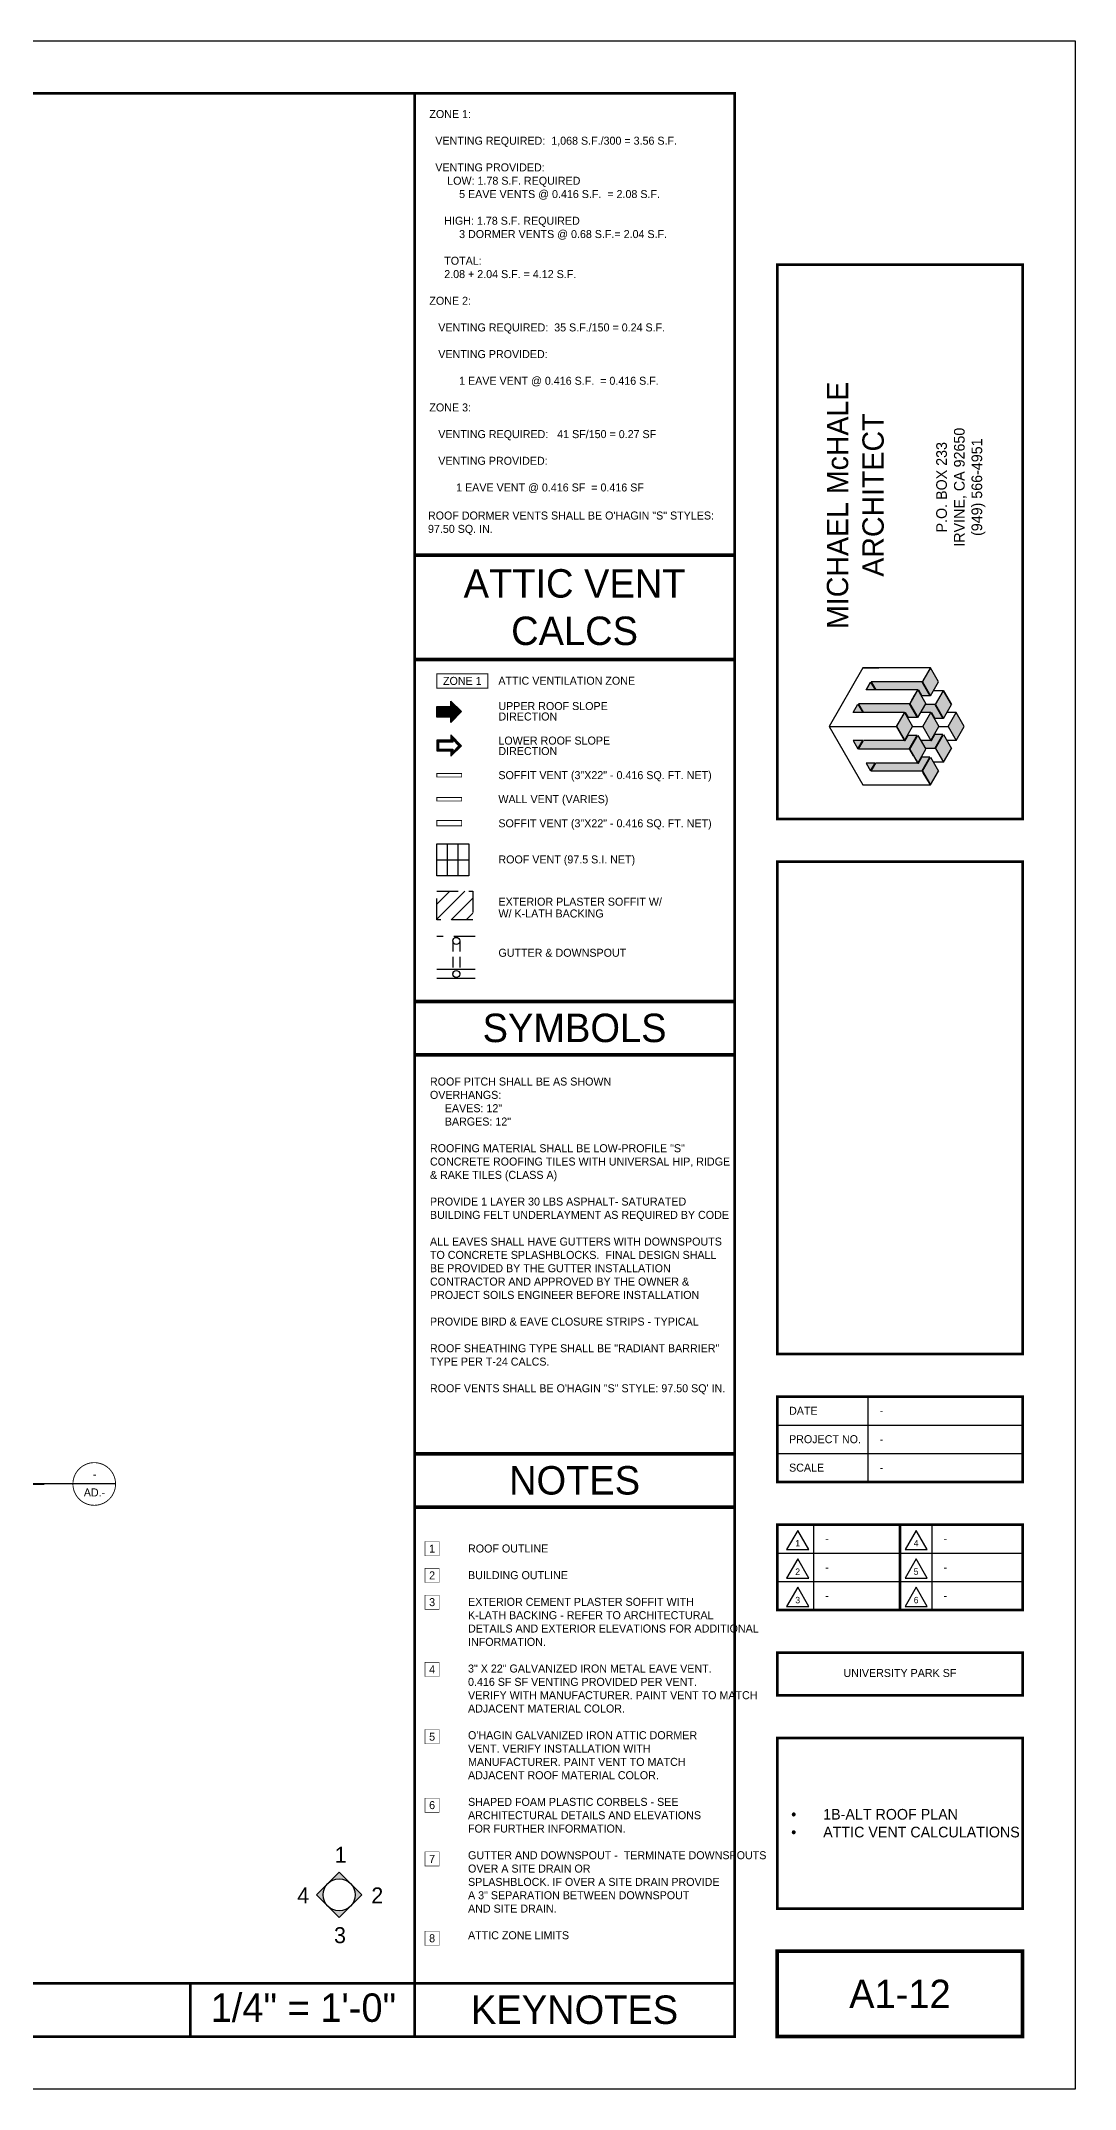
# Model space of a CAD drawing. Extents: x -1728 to 1117, y -1152 to 401.
# Drawn here: x -582 to 0, y -1152 to 0 of the extents above; entities that cross this region are included whole.
import ezdxf
from ezdxf.enums import TextEntityAlignment as Align

# ---------------------------------------------------------------- set-up
doc = ezdxf.new("R2010")
doc.units = 0
doc.header["$LTSCALE"] = 48
doc.header["$MEASUREMENT"] = 0
doc.linetypes.add('HIDDEN', pattern=[0.375, 0.25, -0.125])
doc.linetypes.add('HIDDEN2', pattern=[0.1875, 0.125, -0.0625])
doc.layers.get('0').update_dxf_attribs({"linetype": 'CONTINUOUS'})
doc.layers.add('24X36TB', color=7, linetype='CONTINUOUS', lineweight=30)
for name, color, linetype in [('30X42TB', 7, 'CONTINUOUS'), ('A-DIMS', 3, 'CONTINUOUS'), ('A-GUTTER', 40, 'CONTINUOUS'), ('A-HATCH', 40, 'CONTINUOUS'), ('A-RF-WALL', 42, 'HIDDEN'), ('A-ROOF-WALL', 42, 'HIDDEN'), ('A-SYM', 2, 'CONTINUOUS'), ('A-SYM TEXT', 3, 'CONTINUOUS'), ('A-SYM-TEXT', 3, 'CONTINUOUS'), ('A-SYMTEXT', 2, 'CONTINUOUS'), ('A-TEXT', 3, 'CONTINUOUS'), ('TB-text', 3, 'CONTINUOUS')]:
    doc.layers.add(name, color=color, linetype=linetype)
doc.styles.get("Standard").update_dxf_attribs({"font": 'ERASMD.TTF', "height": 4.5})

# ---------------------------------------------------------------- blocks, each defined once
blk = doc.blocks.new('A$C2A811E11')
at = {"layer": 'TB-text'}
h = blk.add_hatch(color=256, dxfattribs=at)
h.paths.add_polyline_path([(-55.86364652948396, -198.8591172047745), (-56.36364652948396, -199.7251426085568), (-51.86364652948396, -207.5193712426262), (-47.36364652948396, -199.7251426085568), (-51.86364652948396, -191.9309139745019)])
h.paths.add_polyline_path([(-61.23864652948396, -208.1688902954629), (-61.36364652948396, -208.3853966464085), (-63.36364652948396, -211.8494982615375), (-63.48864652948396, -212.0660046124831), (-58.98864652948396, -219.8602332465525), (-54.48864652948396, -212.0660046124831), (-58.98864652948396, -204.2717759784282)])
h.paths.add_polyline_path([(-66.36364652948396, -217.0456506842456), (-70.86364652948396, -224.8398793183151), (-66.36364652948396, -232.63410795237), (-61.86364652948396, -224.8398793183151)])
h.paths.add_polyline_path([(-58.98864652948396, -229.8195253900776), (-63.48864652948396, -237.6137540241325), (-58.98864652948396, -245.4079826581874), (-54.48864652948396, -237.6137540241325)])
h.paths.add_polyline_path([(-56.36364652948396, -249.9546160280588), (-51.86364652948396, -257.7488446621137), (-47.36364652948396, -249.9546160280588), (-51.86364652948396, -242.1603873940039)])
h.paths.add_polyline_path([(-48.98864652948396, -237.1807413222414), (-44.48864652948396, -244.9749699562963), (-39.98864652948396, -237.1807413222414), (-44.48864652948396, -229.3865126881719)])
h.paths.add_polyline_path([(-41.86364652948396, -224.8398793183151), (-37.36364652948396, -232.63410795237), (-32.86364652948396, -224.8398793183151), (-37.36364652948396, -217.0456506842456)])
h.paths.add_polyline_path([(-48.98864652948396, -212.4990173143888), (-44.48864652948396, -220.2932459484437), (-39.98864652948396, -212.4990173143888), (-44.48864652948396, -204.7047886803193)])
h.paths.add_polyline_path([(-49.33864652948978, -229.3865126881719), (-51.21364652948978, -232.63410795237), (-51.61364652948396, -232.63410795237), (-57.36364652948396, -232.63410795237), (-54.73864652948396, -237.1807413222414), (-49.38864652948541, -237.1807413222414), (-44.88864652948541, -229.3865126881719)])
h.paths.add_polyline_path([(-49.38864652948541, -212.4990173143888), (-54.73864652948396, -212.4990173143888), (-57.36364652948396, -217.0456506842456), (-51.61364652948396, -217.0456506842456), (-51.21364652948978, -217.0456506842456), (-49.33864652948978, -220.2932459484437), (-44.88864652948541, -220.2932459484437)])
h.paths.add_polyline_path([(-85.16364652948687, -199.7251426085568), (-82.53864652948687, -204.2717759784282), (-58.98864652948396, -204.2717759784282), (-58.58864652948978, -204.2717759784282), (-56.71364652948978, -207.5193712426262), (-52.26364652948541, -207.5193712426262), (-56.76364652948541, -199.7251426085568)])
h.paths.add_polyline_path([(-87.98864652948396, -204.2717759784282), (-82.93864652948105, -204.2717759784282), (-85.46364652948978, -199.8983476893191)])
h.paths.add_polyline_path([(-92.28864652948687, -212.0660046124831), (-89.41364652948687, -217.0456506842456), (-66.36364652948396, -217.0456506842456), (-65.96364652948978, -217.0456506842456), (-64.33864652948978, -219.8602332465525), (-59.38864652948541, -219.8602332465525), (-63.88864652948541, -212.0660046124831)])
h.paths.add_polyline_path([(-92.58864652948978, -212.2392096932454), (-95.36364652948396, -217.0456506842456), (-89.81364652948105, -217.0456506842456)])
h.paths.add_polyline_path([(-89.41364652948687, -232.63410795237), (-92.28864652948687, -237.6137540241325), (-63.88864652948541, -237.6137540241325), (-59.38864652948541, -229.8195253900776), (-64.33864652948978, -229.8195253900776), (-65.96364652948978, -232.63410795237), (-66.36364652948396, -232.63410795237)])
h.paths.add_polyline_path([(-95.36364652948396, -232.63410795237), (-92.58864652948978, -237.4405489433702), (-89.81364652948105, -232.63410795237)])
h.paths.add_polyline_path([(-82.53864652948687, -245.4079826581874), (-85.16364652948687, -249.9546160280588), (-56.76364652948541, -249.9546160280588), (-52.26364652948541, -242.1603873940039), (-56.71364652948978, -242.1603873940039), (-58.58864652948978, -245.4079826581874), (-58.98864652948396, -245.4079826581874)])
h.paths.add_polyline_path([(-87.98864652948396, -245.4079826581874), (-85.46364652948978, -249.7814109472965), (-82.93864652948105, -245.4079826581874)])
blk.add_hatch(color=256, dxfattribs=at).paths.add_polyline_path([(-56.11364652948396, -224.8398793183151), (-51.61364652948396, -232.63410795237), (-47.11364652947668, -224.8398793183296), (-51.61364652947668, -217.0456506842602)])
for p, q in [((-89.86364652948396, -191.9309139745019), (-108.863646529484, -224.8398793183151)), ((-51.86364652948396, -191.9309139745019), (-89.86364652948396, -191.9309139745019)), ((-89.86364652948396, -191.9309139745019), (-80.86364652948396, -191.9309139745019)), ((-89.86364652948396, -191.9309139745019), (-80.86364652948396, -191.9309139745019)), ((-51.86364652948396, -191.9309139745019), (-56.36364652948396, -199.7251426085568)), ((-51.86364652948396, -191.9309139745019), (-56.36364652948396, -199.7251426085568)), ((-51.86364652948396, -191.9309139745019), (-56.36364652948396, -199.7251426085568)), ((-51.86364652948396, -191.9309139745019), (-56.36364652948396, -199.7251426085568)), ((-51.86364652948396, -191.9309139745019), (-56.36364652948396, -199.7251426085568)), ((-51.86364652948396, -191.9309139745019), (-56.36364652948396, -199.7251426085568)), ((-56.36364652948396, -199.7251426085568), (-51.86364652948396, -191.9309139745019)), ((-56.36364652948396, -199.7251426085568), (-51.86364652948396, -191.9309139745019)), ((-51.86364652948396, -191.9309139745019), (-56.36364652948396, -199.7251426085568)), ((-51.86364652948396, -191.9309139745019), (-56.36364652948396, -199.7251426085568)), ((-51.86364652948396, -191.9309139745019), (-56.36364652948396, -199.7251426085568)), ((-51.86364652948396, -191.9309139745019), (-56.36364652948396, -199.7251426085568)), ((-51.86364652948396, -191.9309139745019), (-55.86364652948396, -198.8591172047745)), ((-51.86364652948396, -191.9309139745019), (-55.86364652948396, -198.8591172047745)), ((-51.86364652948396, -191.9309139745019), (-55.86364652948396, -198.8591172047745)), ((-51.86364652948396, -191.9309139745019), (-55.86364652948396, -198.8591172047745)), ((-51.86364652948396, -191.9309139745019), (-55.86364652948396, -198.8591172047745)), ((-51.86364652948396, -191.9309139745019), (-55.86364652948396, -198.8591172047745)), ((-47.36364652948396, -199.7251426085568), (-51.86364652948396, -191.9309139745019)), ((-47.36364652948396, -199.7251426085568), (-51.86364652948396, -191.9309139745019)), ((-85.46364652948978, -199.8983476893191), (-87.98864652948396, -204.2717759784282)), ((-87.98864652948396, -204.2717759784282), (-85.46364652948978, -199.8983476893191)), ((-82.93864652948105, -204.2717759784282), (-87.98864652948396, -204.2717759784282)), ((-82.93864652948105, -204.2717759784282), (-87.98864652948396, -204.2717759784282)), ((-85.46364652948978, -199.8983476893191), (-82.93864652948105, -204.2717759784282)), ((-85.46364652948978, -199.8983476893191), (-85.46364652948978, -199.8983476893191)), ((-56.76364652948541, -199.7251426085568), (-85.16364652948687, -199.7251426085568)), ((-56.76364652948541, -199.7251426085568), (-85.16364652948687, -199.7251426085568)), ((-85.16364652948687, -199.7251426085568), (-82.53864652948687, -204.2717759784282)), ((-58.98864652948396, -204.2717759784282), (-82.53864652948687, -204.2717759784282)), ((-58.98864652948396, -204.2717759784282), (-82.53864652948687, -204.2717759784282)), ((-63.48864652948396, -212.0660046124831), (-58.98864652948396, -204.2717759784282)), ((-58.98864652948396, -204.2717759784282), (-63.48864652948396, -212.0660046124831)), ((-58.98864652948396, -204.2717759784282), (-63.48864652948396, -212.0660046124831)), ((-58.98864652948396, -204.2717759784282), (-63.48864652948396, -212.0660046124831)), ((-58.98864652948396, -204.2717759784282), (-63.48864652948396, -212.0660046124831)), ((-58.98864652948396, -204.2717759784282), (-63.48864652948396, -212.0660046124831)), ((-58.98864652948396, -204.2717759784282), (-63.48864652948396, -212.0660046124831)), ((-63.48864652948396, -212.0660046124831), (-58.98864652948396, -204.2717759784282)), ((-62.36364652948396, -210.117447453973), (-60.11364652948396, -206.2203331369383)), ((-62.36364652948396, -210.117447453973), (-60.11364652948396, -206.2203331369383)), ((-62.36364652948396, -210.117447453973), (-60.11364652948396, -206.2203331369383)), ((-62.36364652948396, -210.117447453973), (-60.11364652948396, -206.2203331369383)), ((-61.36364652948396, -208.3853966464085), (-59.36364652948396, -204.9212950312649)), ((-61.36364652948396, -208.3853966464085), (-59.36364652948396, -204.9212950312649)), ((-61.36364652948396, -208.3853966464085), (-59.36364652948396, -204.9212950312649)), ((-61.36364652948396, -208.3853966464085), (-59.36364652948396, -204.9212950312649)), ((-61.36364652948396, -208.3853966464085), (-59.36364652948396, -204.9212950312649)), ((-61.36364652948396, -208.3853966464085), (-59.36364652948396, -204.9212950312649)), ((-61.23864652948396, -208.1688902954629), (-58.98864652948396, -204.2717759784282)), ((-61.23864652948396, -208.1688902954629), (-58.98864652948396, -204.2717759784282)), ((-61.23864652948396, -208.1688902954629), (-58.98864652948396, -204.2717759784282)), ((-61.23864652948396, -208.1688902954629), (-58.98864652948396, -204.2717759784282)), ((-58.98864652948396, -204.2717759784282), (-54.48864652948396, -212.0660046124831)), ((-58.98864652948396, -204.2717759784282), (-54.48864652948396, -212.0660046124831)), ((-58.98864652948396, -204.2717759784282), (-58.58864652948978, -204.2717759784282)), ((-58.58864652948978, -204.2717759784282), (-56.71364652948978, -207.5193712426262)), ((-56.76364652948541, -199.7251426085568), (-52.26364652948541, -207.5193712426262)), ((-56.36364652948396, -199.7251426085568), (-51.86364652948396, -207.5193712426262)), ((-56.36364652948396, -199.7251426085568), (-51.86364652948396, -207.5193712426262)), ((-51.86364652948396, -207.5193712426262), (-47.36364652948396, -199.7251426085568)), ((-51.86364652948396, -207.5193712426262), (-47.36364652948396, -199.7251426085568)), ((-44.48864652948396, -204.7047886803193), (-50.23864652948396, -204.7047886803193)), ((-44.48864652948396, -204.7047886803193), (-50.23864652948396, -204.7047886803193)), ((-48.98864652948396, -212.4990173143888), (-44.48864652948396, -204.7047886803193)), ((-48.98864652948396, -212.4990173143888), (-44.48864652948396, -204.7047886803193)), ((-39.98864652948396, -212.4990173143888), (-44.48864652948396, -204.7047886803193)), ((-44.48864652948396, -204.7047886803193), (-39.98864652948396, -212.4990173143888)), ((-39.98864652948396, -212.4990173143888), (-44.48864652948396, -204.7047886803193)), ((-95.36364652948396, -217.0456506842456), (-92.58864652948978, -212.2392096932454)), ((-89.81364652948105, -217.0456506842456), (-95.36364652948396, -217.0456506842456)), ((-89.81364652948105, -217.0456506842456), (-95.36364652948396, -217.0456506842456)), ((-92.58864652948978, -212.2392096932454), (-89.81364652948105, -217.0456506842456)), ((-92.28864652948687, -212.0660046124831), (-89.41364652948687, -217.0456506842456)), ((-63.88864652948541, -212.0660046124831), (-92.28864652948687, -212.0660046124831)), ((-63.88864652948541, -212.0660046124831), (-92.28864652948687, -212.0660046124831)), ((-66.36364652948396, -217.0456506842456), (-89.41364652948687, -217.0456506842456)), ((-66.36364652948396, -217.0456506842456), (-89.41364652948687, -217.0456506842456)), ((-70.86364652948396, -224.8398793183151), (-66.36364652948396, -217.0456506842456)), ((-70.86364652948396, -224.8398793183151), (-66.36364652948396, -217.0456506842456)), ((-66.36364652948396, -217.0456506842456), (-70.86364652948396, -224.8398793183151)), ((-66.36364652948396, -217.0456506842456), (-70.86364652948396, -224.8398793183151)), ((-66.36364652948396, -217.0456506842456), (-70.86364652948396, -224.8398793183151)), ((-66.36364652948396, -217.0456506842456), (-70.86364652948396, -224.8398793183151)), ((-66.36364652948396, -217.0456506842456), (-70.86364652948396, -224.8398793183151)), ((-66.36364652948396, -217.0456506842456), (-70.86364652948396, -224.8398793183151)), ((-70.86364652948396, -224.8398793183151), (-66.36364652948396, -217.0456506842456)), ((-70.86364652948396, -224.8398793183151), (-66.36364652948396, -217.0456506842456)), ((-70.86364652948396, -224.8398793183151), (-66.86364652948396, -217.9116760880279)), ((-70.86364652948396, -224.8398793183151), (-66.86364652948396, -217.9116760880279)), ((-70.86364652948396, -224.8398793183151), (-66.86364652948396, -217.9116760880279)), ((-70.86364652948396, -224.8398793183151), (-66.86364652948396, -217.9116760880279)), ((-70.86364652948396, -224.8398793183151), (-66.86364652948396, -217.9116760880279)), ((-70.86364652948396, -224.8398793183151), (-66.86364652948396, -217.9116760880279)), ((-70.86364652948396, -224.8398793183151), (-66.86364652948396, -217.9116760880279)), ((-70.86364652948396, -224.8398793183151), (-66.86364652948396, -217.9116760880279)), ((-66.36364652948396, -217.0456506842456), (-61.86364652948396, -224.8398793183151)), ((-66.36364652948396, -217.0456506842456), (-61.86364652948396, -224.8398793183151)), ((-66.36364652948396, -217.0456506842456), (-65.96364652948978, -217.0456506842456)), ((-65.96364652948978, -217.0456506842456), (-64.33864652948978, -219.8602332465525)), ((-63.88864652948541, -212.0660046124831), (-59.38864652948541, -219.8602332465525)), ((-61.23864652948396, -208.1688902954629), (-63.48864652948396, -212.0660046124831)), ((-61.23864652948396, -208.1688902954629), (-63.48864652948396, -212.0660046124831)), ((-61.23864652948396, -208.1688902954629), (-63.48864652948396, -212.0660046124831)), ((-61.23864652948396, -208.1688902954629), (-63.48864652948396, -212.0660046124831)), ((-63.48864652948396, -212.0660046124831), (-58.98864652948396, -219.8602332465525)), ((-63.48864652948396, -212.0660046124831), (-58.98864652948396, -219.8602332465525)), ((-61.36364652948396, -208.3853966464085), (-63.36364652948396, -211.8494982615375)), ((-61.36364652948396, -208.3853966464085), (-63.36364652948396, -211.8494982615375)), ((-61.36364652948396, -208.3853966464085), (-63.36364652948396, -211.8494982615375)), ((-61.36364652948396, -208.3853966464085), (-63.36364652948396, -211.8494982615375)), ((-61.36364652948396, -208.3853966464085), (-63.36364652948396, -211.8494982615375)), ((-61.36364652948396, -208.3853966464085), (-63.36364652948396, -211.8494982615375)), ((-58.98864652948396, -219.8602332465525), (-54.48864652948396, -212.0660046124831)), ((-58.98864652948396, -219.8602332465525), (-54.48864652948396, -212.0660046124831)), ((-51.61364652948396, -217.0456506842456), (-57.36364652948396, -217.0456506842456)), ((-51.61364652948396, -217.0456506842456), (-57.36364652948396, -217.0456506842456)), ((-52.26364652948541, -207.5193712426262), (-56.71364652948978, -207.5193712426262)), ((-52.26364652948541, -207.5193712426262), (-56.71364652948978, -207.5193712426262)), ((-56.11364652948396, -224.8398793183151), (-51.61364652948396, -217.0456506842456)), ((-56.11364652948396, -224.8398793183151), (-51.61364652948396, -217.0456506842456)), ((-49.38864652948541, -212.4990173143888), (-54.73864652948396, -212.4990173143888)), ((-49.38864652948541, -212.4990173143888), (-54.73864652948396, -212.4990173143888)), ((-51.61364652948396, -217.0456506842456), (-47.11364652948396, -224.8398793183151)), ((-51.61364652948396, -217.0456506842456), (-47.11364652948396, -224.8398793183151)), ((-51.61364652948396, -217.0456506842456), (-51.21364652948978, -217.0456506842456)), ((-51.21364652948978, -217.0456506842456), (-49.33864652948978, -220.2932459484437)), ((-49.38864652948541, -212.4990173143888), (-44.88864652948541, -220.2932459484437)), ((-48.98864652948396, -212.4990173143888), (-44.48864652948396, -220.2932459484437)), ((-48.98864652948396, -212.4990173143888), (-44.48864652948396, -220.2932459484437)), ((-44.48864652948396, -220.2932459484437), (-39.98864652948396, -212.4990173143888)), ((-44.48864652948396, -220.2932459484437), (-39.98864652948396, -212.4990173143888)), ((-37.36364652948396, -217.0456506842456), (-42.61364652948396, -217.0456506842456)), ((-37.36364652948396, -217.0456506842456), (-42.61364652948396, -217.0456506842456)), ((-41.86364652948396, -224.8398793183151), (-37.36364652948396, -217.0456506842456)), ((-41.86364652948396, -224.8398793183151), (-37.36364652948396, -217.0456506842456)), ((-32.86364652948396, -224.8398793183151), (-37.36364652948396, -217.0456506842456)), ((-32.86364652948396, -224.8398793183151), (-37.36364652948396, -217.0456506842456)), ((-108.863646529484, -224.8398793183151), (-70.86364652948396, -224.8398793183151)), ((-108.863646529484, -224.8398793183151), (-70.86364652948396, -224.8398793183151)), ((-108.863646529484, -224.8398793183151), (-70.86364652948396, -224.8398793183151)), ((-108.863646529484, -224.8398793183151), (-70.86364652948396, -224.8398793183151)), ((-108.863646529484, -224.8398793183151), (-70.86364652948396, -224.8398793183151)), ((-108.863646529484, -224.8398793183151), (-70.86364652948396, -224.8398793183151)), ((-108.863646529484, -224.8398793183151), (-70.86364652948396, -224.8398793183151)), ((-108.863646529484, -224.8398793183151), (-70.86364652948396, -224.8398793183151)), ((-108.863646529484, -224.8398793183151), (-89.86364652948396, -257.7488446621137)), ((-108.863646529484, -224.8398793183151), (-99.86364652948396, -224.8398793183151)), ((-108.863646529484, -224.8398793183151), (-99.86364652948396, -224.8398793183151)), ((-70.86364652948396, -224.8398793183151), (-66.86364652948396, -231.7680825485877)), ((-70.86364652948396, -224.8398793183151), (-66.36364652948396, -232.63410795237)), ((-70.86364652948396, -224.8398793183151), (-66.86364652948396, -231.7680825485877)), ((-70.86364652948396, -224.8398793183151), (-66.86364652948396, -231.7680825485877)), ((-70.86364652948396, -224.8398793183151), (-66.36364652948396, -232.63410795237)), ((-70.86364652948396, -224.8398793183151), (-66.86364652948396, -231.7680825485877)), ((-66.36364652948396, -232.63410795237), (-70.86364652948396, -224.8398793183151)), ((-66.36364652948396, -232.63410795237), (-70.86364652948396, -224.8398793183151)), ((-66.36364652948396, -232.63410795237), (-61.86364652948396, -224.8398793183151)), ((-65.96364652948978, -232.63410795237), (-64.33864652948978, -229.8195253900776)), ((-59.38864652948541, -219.8602332465525), (-64.33864652948978, -219.8602332465525)), ((-59.38864652948541, -219.8602332465525), (-64.33864652948978, -219.8602332465525)), ((-59.38864652948541, -229.8195253900776), (-64.33864652948978, -229.8195253900776)), ((-59.38864652948541, -229.8195253900776), (-64.33864652948978, -229.8195253900776)), ((-63.88864652948541, -237.6137540241325), (-59.38864652948541, -229.8195253900776)), ((-63.48864652948396, -237.6137540241325), (-58.98864652948396, -229.8195253900776)), ((-61.86364652948396, -224.8398793183151), (-56.11364652948396, -224.8398793183151)), ((-61.86364652948396, -224.8398793183151), (-56.11364652948396, -224.8398793183151)), ((-58.98864652948396, -229.8195253900776), (-54.48864652948396, -237.6137540241325)), ((-56.11364652948396, -224.8398793183151), (-51.61364652948396, -232.63410795237)), ((-51.61364652948396, -232.63410795237), (-47.11364652948396, -224.8398793183151)), ((-51.21364652948978, -232.63410795237), (-49.33864652948978, -229.3865126881719)), ((-49.38864652948541, -237.1807413222414), (-44.88864652948541, -229.3865126881719)), ((-44.88864652948541, -220.2932459484437), (-49.33864652948978, -220.2932459484437)), ((-44.88864652948541, -220.2932459484437), (-49.33864652948978, -220.2932459484437)), ((-44.88864652948541, -229.3865126881719), (-49.33864652948978, -229.3865126881719)), ((-44.88864652948541, -229.3865126881719), (-49.33864652948978, -229.3865126881719)), ((-48.98864652948396, -237.1807413222414), (-44.48864652948396, -229.3865126881719)), ((-47.11364652948396, -224.8398793183151), (-41.86364652948396, -224.8398793183151)), ((-47.11364652948396, -224.8398793183151), (-41.86364652948396, -224.8398793183151)), ((-44.48864652948396, -229.3865126881719), (-39.98864652948396, -237.1807413222414)), ((-41.86364652948396, -224.8398793183151), (-37.36364652948396, -232.63410795237)), ((-37.36364652948396, -232.63410795237), (-32.86364652948396, -224.8398793183151)), ((-95.36364652948396, -232.63410795237), (-92.58864652948978, -237.4405489433702)), ((-89.81364652948105, -232.63410795237), (-95.36364652948396, -232.63410795237)), ((-92.58864652948978, -237.4405489433702), (-89.81364652948105, -232.63410795237)), ((-92.28864652948687, -237.6137540241325), (-89.41364652948687, -232.63410795237)), ((-63.88864652948541, -237.6137540241325), (-92.28864652948687, -237.6137540241325)), ((-66.36364652948396, -232.63410795237), (-89.41364652948687, -232.63410795237)), ((-66.36364652948396, -232.63410795237), (-65.96364652948978, -232.63410795237)), ((-63.48864652948396, -237.6137540241325), (-58.98864652948396, -245.4079826581874)), ((-58.98864652948396, -245.4079826581874), (-63.48864652948396, -237.6137540241325)), ((-58.98864652948396, -245.4079826581874), (-63.48864652948396, -237.6137540241325)), ((-61.23864652948396, -241.5108683411672), (-63.48864652948396, -237.6137540241325)), ((-61.23864652948396, -241.5108683411672), (-63.48864652948396, -237.6137540241325)), ((-61.36364652948396, -241.2943619902217), (-63.36364652948396, -237.8302603750781)), ((-61.36364652948396, -241.2943619902217), (-63.36364652948396, -237.8302603750781)), ((-62.36364652948396, -239.5623111826426), (-60.11364652948396, -243.4594254996773)), ((-62.36364652948396, -239.5623111826426), (-60.11364652948396, -243.4594254996773)), ((-61.36364652948396, -241.2943619902217), (-59.36364652948396, -244.7584636053507)), ((-61.36364652948396, -241.2943619902217), (-59.36364652948396, -244.7584636053507)), ((-61.23864652948396, -241.5108683411672), (-58.98864652948396, -245.4079826581874)), ((-61.23864652948396, -241.5108683411672), (-58.98864652948396, -245.4079826581874)), ((-58.98864652948396, -245.4079826581874), (-54.48864652948396, -237.6137540241325)), ((-51.61364652948396, -232.63410795237), (-57.36364652948396, -232.63410795237)), ((-49.38864652948541, -237.1807413222414), (-54.73864652948396, -237.1807413222414)), ((-51.61364652948396, -232.63410795237), (-51.21364652948978, -232.63410795237)), ((-48.98864652948396, -237.1807413222414), (-44.48864652948396, -244.9749699562963)), ((-44.48864652948396, -244.9749699562963), (-39.98864652948396, -237.1807413222414)), ((-37.36364652948396, -232.63410795237), (-42.61364652948396, -232.63410795237)), ((-82.93864652948105, -245.4079826581874), (-87.98864652948396, -245.4079826581874)), ((-87.98864652948396, -245.4079826581874), (-85.46364652948978, -249.7814109472965)), ((-85.46364652948978, -249.7814109472965), (-82.93864652948105, -245.4079826581874)), ((-85.46364652948978, -249.7814109472965), (-85.46364652948978, -249.7814109472965)), ((-85.16364652948687, -249.9546160280588), (-82.53864652948687, -245.4079826581874)), ((-56.76364652948541, -249.9546160280588), (-85.16364652948687, -249.9546160280588)), ((-58.98864652948396, -245.4079826581874), (-82.53864652948687, -245.4079826581874)), ((-58.98864652948396, -245.4079826581874), (-58.58864652948978, -245.4079826581874)), ((-58.58864652948978, -245.4079826581874), (-56.71364652948978, -242.1603873940039)), ((-56.76364652948541, -249.9546160280588), (-52.26364652948541, -242.1603873940039)), ((-52.26364652948541, -242.1603873940039), (-56.71364652948978, -242.1603873940039)), ((-56.36364652948396, -249.9546160280588), (-51.86364652948396, -242.1603873940039)), ((-51.86364652948396, -257.7488446621137), (-56.36364652948396, -249.9546160280588)), ((-51.86364652948396, -257.7488446621137), (-56.36364652948396, -249.9546160280588)), ((-51.86364652948396, -257.7488446621137), (-56.36364652948396, -249.9546160280588)), ((-51.86364652948396, -257.7488446621137), (-56.36364652948396, -249.9546160280588)), ((-56.36364652948396, -249.9546160280588), (-51.86364652948396, -257.7488446621137)), ((-51.86364652948396, -257.7488446621137), (-55.86364652948396, -250.8206414318411)), ((-51.86364652948396, -257.7488446621137), (-55.86364652948396, -250.8206414318411)), ((-51.86364652948396, -242.1603873940039), (-47.36364652948396, -249.9546160280588)), ((-51.86364652948396, -257.7488446621137), (-47.36364652948396, -249.9546160280588)), ((-44.48864652948396, -244.9749699562963), (-50.23864652948396, -244.9749699562963)), ((-89.86364652948396, -257.7488446621137), (-51.86364652948396, -257.7488446621137)), ((-89.86364652948396, -257.7488446621137), (-80.86364652948396, -257.7488446621137))]:
    blk.add_line(p, q, dxfattribs=at)
for s, p in [('MICHAEL McHALE ', (-98.10289216433011, -169.9563990170136)), ('ARCHITECT', (-78.10289216433011, -140.5960147081933))]:
    blk.add_text(s, height=12, rotation=90, dxfattribs=at).set_placement(p)
for s, p in [('IRVINE, CA 92650', (-32.58845904697955, -90.24692996310478)), ('P.O. BOX 233', (-42.58845904697955, -90.26327695189684)), ('(949) 566-4951', (-22.73372092182399, -90.24692996310478))]:
    blk.add_text(s, height=6, rotation=90, dxfattribs=at).set_placement(p, align=Align.CENTER)
blk = doc.blocks.new('01PSRV01')
at = {"color": 0, "linetype": 'ByBlock'}
blk.add_lwpolyline([(0, 0.5), (-0.4330127018922099, -0.25), (0.4330127018922099, -0.25)], close=True, dxfattribs=at)
blk.add_attdef('NUMBER', text='', height=0.25, dxfattribs=at).set_placement((0, 0), align=Align.MIDDLE)
blk = doc.blocks.new('A$C06A91398')
at = {"layer": '24X36TB'}
for p, q in [((495.616438165267, 322.6444678693588), (495.616438165267, 274.6444678693588)), ((444.616438165267, 306.6444678693588), (582.616438165267, 306.6444678693588)), ((444.616438165267, 290.6444678693588), (582.616438165267, 290.6444678693588)), ((444.616438165267, 274.6444678693588), (582.616438165267, 274.6444678693588)), ((464.9224525990321, 250.6444678693588), (464.9224525990321, 202.6444678693588)), ((531.5331086224433, 250.6444678693588), (531.5331086224433, 202.6444678693588)), ((444.616438165267, 234.6444678693588), (582.616438165267, 234.6444678693588)), ((444.616438165267, 218.6444678693588), (582.616438165267, 218.6444678693588))]:
    blk.add_line(p, q, dxfattribs=at)
blk.add_lwpolyline([(-1115.883561834733, 1085.144467869359), (612.116438165267, 1085.144467869359), (612.116438165267, -66.85553213064122), (-1115.883561834733, -66.85553213064122)], close=True, dxfattribs=at)
for points, const_width in [([(420.616438165267, -37.35553213064122), (420.616438165267, 1055.644467869359), (-1055.883561834733, 1055.644467869359), (-1055.883561834733, -37.35553213064122)], 1.5), ([(444.616438165267, 647.5168650718915), (444.616438165267, 959.2602155288696), (582.616438165267, 959.2602155288696), (582.616438165267, 647.5168650718915)], 1.5), ([(444.616438165267, 346.6444678693588), (444.616438165267, 623.5168650718915), (582.616438165267, 623.5168650718915), (582.616438165267, 346.6444678693588)], 1.5), ([(444.616438165267, 274.6444678693588), (444.616438165267, 322.6444678693588), (582.616438165267, 322.6444678693588), (582.616438165267, 274.6444678693588)], 1.5), ([(444.616438165267, 202.6444678693588), (444.616438165267, 250.6444678693588), (582.616438165267, 250.6444678693588), (582.616438165267, 202.6444678693588)], 1.5), ([(444.616438165267, 178.6444678693588), (582.616438165267, 178.6444678693588), (582.616438165267, 154.6444678693588), (444.616438165267, 154.6444678693588)], 1.5), ([(444.616438165267, 34.64446786935878), (444.616438165267, 130.6444678693588), (582.616438165267, 130.6444678693588), (582.616438165267, 34.64446786935878)], 1.5), ([(444.616438165267, 10.64446786935878), (582.616438165267, 10.64446786935878), (582.616438165267, -37.35553213064122), (444.616438165267, -37.35553213064122)], 2)]:
    blk.add_lwpolyline(points, close=True, dxfattribs=dict(at, const_width=const_width))
at = {"layer": '24X36TB', "const_width": 1.5}
blk.add_lwpolyline([(513.616438165267, 250.6444678693588), (513.616438165267, 202.6444678693588)], dxfattribs=at)
at = {"layer": 'TB-text', "xscale": 14.40000000000146, "yscale": 14.39999999999418, "zscale": 14.4}
for p, values in [((456.1092900877156, 240.1680923055465), {'NUMBER': '1'}), ((522.7199461111195, 240.1680923055465), {'NUMBER': '4'}), ((456.1092900877156, 224.1680923055465), {'NUMBER': '2'}), ((522.7199461111195, 224.1680923055465), {'NUMBER': '5'}), ((456.1092900877156, 208.1680923055465), {'NUMBER': '3'}), ((522.7199461111195, 208.1680923055465), {'NUMBER': '6'})]:
    blk.add_blockref('01PSRV01', p, dxfattribs=at).add_auto_attribs(values)
at = {"layer": 'TB-text', "char_height": 4.5, "width": 51, "attachment_point": 4}
for s, insert in [('{\\fEras Medium ITC|b0|i0|c0|p34;DATE}', (451.262750278318, 314.6444678693588)), ('{\\fEras Medium ITC|b0|i0|c0|p34;PROJECT NO.}', (451.262750278318, 298.6444678693588)), ('{\\fEras Medium ITC|b0|i0|c0|p34;SCALE}', (451.262750278318, 282.6444678693588))]:
    blk.add_mtext(s, dxfattribs=dict(at, insert=insert))
blk = doc.blocks.new('ROOF ARROW 1')
at = {"layer": 'A-SYM-TEXT'}
h = blk.add_hatch(color=256, dxfattribs=at)
h.paths.add_polyline_path([(-8, 3), (-8, 6.000000000007276), (-13.84451850976257, 0.1554814902119688), (-8, -5.999999999992724), (-7.999999999998181, -3), (0, -3), (0, 3)])
h.paths.add_polyline_path([(-1, 2), (-1, -2), (-9, -2), (-9.000000000001819, -3.494470869867655), (-12.44839124063583, 0.1373951969799236), (-8.999999999998181, 3.585786437615752), (-9.000000000001819, 2)], flags=16)
blk.add_lwpolyline([(-13.8445185097662, 0.1554814902192447), (-8, -6), (-8, -3), (0, -3), (0, 3), (-8, 3), (-8, 6), (-13.8445185097662, 0.1554814902192447)], dxfattribs=at)
blk.add_lwpolyline([(-12.44839124063583, 0.1373951969799236), (-9, -3.494470869874931), (-9, -2), (-1, -2), (-1, 2), (-9, 2), (-9, 3.585786437623028)], close=True, dxfattribs=at)

msp = doc.modelspace()

# ---------------------------------------------------------------- hatches: boundary and pattern name
at = {"layer": 'A-HATCH'}
h = msp.add_hatch(dxfattribs=at)
h.set_pattern_fill('ANSI31,_O', color=256, scale=48)
h.set_pattern_definition([(45, (-15220.40388492424, 44296.1823953245), (-4.242640687119285, 4.242640687119286), [])])
h.paths.add_polyline_path([(-338.7723940893666, -478.1314097112809), (-359.036585247366, -478.1314097112809), (-359.036585247366, -494.3495297578811), (-338.7723940893666, -494.3495297578811)])
at = {"layer": 'A-SYM-TEXT'}
msp.add_hatch(color=7, dxfattribs=at).paths.add_polyline_path([(-345.1920667375853, -377.2389794160445), (-351.036585247366, -383.3944609062346), (-351.036585247366, -380.3944609062346), (-359.036585247366, -380.3944609062346), (-359.036585247366, -377.3944609062346), (-359.036585247366, -374.3944609062346), (-351.036585247366, -374.3944609062346), (-351.036585247366, -371.3944609062346)])
at = {"layer": 'A-SYMTEXT'}
h = msp.add_hatch(color=256, dxfattribs=at)
h.paths.add_polyline_path([(-401.2091776082671, -1042.795810738686), (-407.5731386389452, -1036.431849708015, -0.1989123673796635), (-404.9370996696234, -1042.795810738686, -0.1989123673796477), (-407.5731386389452, -1049.159771769371)])
h.paths.add_polyline_path([(-420.3010607003089, -1036.431849708015, -0.4142135623730894), (-407.5731386389452, -1036.431849708015), (-413.9370996696234, -1030.067888677329)])
h.paths.add_polyline_path([(-420.3010607003089, -1036.431849708015), (-426.6650217309871, -1042.795810738686), (-420.3010607003089, -1049.159771769371, -0.1989123673796663), (-422.9370996696234, -1042.795810738686, -0.1989123673796635)])
h.paths.add_polyline_path([(-420.3010607003089, -1049.159771769371), (-413.9370996696234, -1055.523732800042), (-407.5731386389452, -1049.159771769371, -0.4142135623730894)])

# ---------------------------------------------------------------- linework, layer by layer
at = {"layer": '24X36TB', "const_width": 1.5}
for points in [[(-371.5, -1122.5), (-371.5, -912), (-371.5, -29.5)], [(-1668, -1092.5), (-1074, -1092.5), (-191.5, -1092.5)], [(-497.5752157468087, -1122.5), (-497.5752157468087, -1092.5)]]:
    msp.add_lwpolyline(points, dxfattribs=at)
at = {"layer": '30X42TB', "color": 7, "const_width": 2}
for points in [[(-191.5, -289.2008482899728), (-371.5, -289.2008482899728)], [(-191.5, -347.908048438283), (-371.5, -347.908048438283)], [(-191.5, -540.2404140142426), (-371.5, -540.2404140142426)], [(-191.5, -570.2404140142426), (-371.5, -570.2404140142426)], [(-191.5, -794.7211985036847), (-371.5, -794.7211985036847)], [(-191.5, -824.7211985036847), (-371.5, -824.7211985036847)]]:
    msp.add_lwpolyline(points, dxfattribs=at)
at = {"layer": 'A-GUTTER', "linetype": 'HIDDEN2'}
for p, q in [((-350.0400652708086, -506.2057763287157), (-350.0400652708086, -524.8192024554301)), ((-346.0400652708086, -506.2057763287157), (-346.0400652708086, -524.8192024554301))]:
    msp.add_line(p, q, dxfattribs=at)
at = {"layer": 'A-GUTTER'}
for p, q in [((-337.3950973998471, -522.3192024554301), (-359.036585247366, -522.3192024554301)), ((-337.3950973998471, -527.3192024554301), (-359.036585247366, -527.3192024554301))]:
    msp.add_line(p, q, dxfattribs=at)
for centre in [(-348.0400652708086, -506.2057763287157), (-348.0400652708086, -524.8192024554301)]:
    msp.add_circle(centre, 2, dxfattribs=at)
at = {"layer": 'A-RF-WALL'}
msp.add_lwpolyline([(-359.036585247366, -478.1314097112809), (-338.7723940893666, -478.1314097112809), (-338.7723940893666, -494.3495297578811), (-359.036585247366, -494.3495297578811)], close=True, dxfattribs=at)
at = {"layer": 'A-ROOF-WALL'}
msp.add_line((-337.3950973998471, -503.7057763287157), (-359.036585247366, -503.7057763287157), dxfattribs=at)
at = {"layer": 'A-SYM', "linetype": 'Continuous'}
for p, q in [((-359.036585247366, -460.5404698809034), (-341.036585247366, -460.5404698809034)), ((-353.036585247366, -469.5404698809034), (-353.036585247366, -451.5404698809034)), ((-347.036585247366, -469.5404698809034), (-347.036585247366, -451.5404698809034))]:
    msp.add_line(p, q, dxfattribs=at)
at = {"layer": 'A-SYM'}
for points, const_width in [([(-359.036585247366, -363.98822740182), (-359.036585247366, -355.98822740182), (-330.2367200234912, -355.98822740182), (-330.2367200234912, -363.98822740182)], 0.5), ([(-359.036585247366, -441.4997042562645), (-359.036585247366, -438.4997042562645), (-345.036585247366, -438.4997042562645), (-345.036585247366, -441.4997042562645)], 0.5), ([(-365.63086685503, -852.0235702838636), (-357.63086685503, -852.0235702838636), (-357.63086685503, -844.0235702838636), (-365.63086685503, -844.0235702838636)], 0.25), ([(-365.63086685503, -867.0872616711076), (-357.63086685503, -867.0872616711076), (-357.63086685503, -859.0872616711076), (-365.63086685503, -859.0872616711076)], 0.25), ([(-365.63086685503, -882.1596950284675), (-357.63086685503, -882.1596950284675), (-357.63086685503, -874.1596950284675), (-365.63086685503, -874.1596950284675)], 0.25), ([(-365.63086685503, -919.9633328629079), (-357.63086685503, -919.9633328629079), (-357.63086685503, -911.9633328629079), (-365.63086685503, -911.9633328629079)], 0.25), ([(-365.63086685503, -957.8164350762036), (-357.63086685503, -957.8164350762036), (-357.63086685503, -949.8164350762036), (-365.63086685503, -949.8164350762036)], 0.25), ([(-365.63086685503, -996.3295706255831), (-357.63086685503, -996.3295706255831), (-357.63086685503, -988.3295706255831), (-365.63086685503, -988.3295706255831)], 0.25), ([(-365.63086685503, -1026.544126660874), (-357.63086685503, -1026.544126660874), (-357.63086685503, -1018.544126660874), (-365.63086685503, -1018.544126660874)], 0.25), ([(-365.63086685503, -1071.211204465772), (-357.63086685503, -1071.211204465772), (-357.63086685503, -1063.211204465772), (-365.63086685503, -1063.211204465772)], 0.25)]:
    msp.add_lwpolyline(points, close=True, dxfattribs=dict(at, const_width=const_width))
at = {"layer": 'A-SYM', "linetype": 'Continuous', "const_width": 0.5}
msp.add_lwpolyline([(-359.036585247366, -414.0022696176493), (-359.036585247366, -412.0022696176493), (-345.036585247366, -412.0022696176493), (-345.036585247366, -414.0022696176493)], close=True, dxfattribs=at)
at = {"layer": 'A-SYM', "linetype": 'HIDDEN2', "const_width": 0.5}
msp.add_lwpolyline([(-359.036585247366, -427.5135345478375), (-359.036585247366, -425.5135345478375), (-345.036585247366, -425.5135345478375), (-345.036585247366, -427.5135345478375)], close=True, dxfattribs=at)
at = {"layer": 'A-SYM', "linetype": 'Continuous'}
msp.add_lwpolyline([(-359.036585247366, -451.5404698809034), (-341.036585247366, -451.5404698809034), (-341.036585247366, -469.5404698809034), (-359.036585247366, -469.5404698809034)], close=True, dxfattribs=at)
at = {"layer": 'A-SYM-TEXT', "color": 7}
msp.add_lwpolyline([(-345.1920667375853, -377.2389794160445), (-351.036585247366, -383.3944609062346), (-351.036585247366, -380.3944609062346), (-359.036585247366, -380.3944609062346), (-359.036585247366, -374.3944609062346), (-351.036585247366, -374.3944609062346), (-351.036585247366, -371.3944609062346), (-345.1920667375853, -377.2389794160445)], dxfattribs=at)
at = {"layer": 'A-SYMTEXT'}
for p, q in [((-563.6755606693155, -811.6655751695479), (-579.8040888493456, -811.6655751695479)), ((-539.6834413057882, -811.6655751695479), (-563.6755606693155, -811.6655751695479)), ((-426.6650217309871, -1042.795810738686), (-413.9370996696234, -1030.067888677329)), ((-401.2091776082671, -1042.795810738686), (-413.9370996696234, -1030.067888677329)), ((-413.9370996696234, -1055.523732800042), (-426.6650217309871, -1042.795810738686)), ((-413.9370996696234, -1055.523732800042), (-401.2091776082671, -1042.795810738686))]:
    msp.add_line(p, q, dxfattribs=at)
at = {"layer": 'A-SYMTEXT', "const_width": 0.5}
msp.add_lwpolyline([(-563.6737330111923, -811.8750040468047, 229.181663609521), (-563.6755606693155, -811.6655751695552)], format="xyb", dxfattribs=at)
at = {"layer": 'A-SYMTEXT', "const_width": 1}
msp.add_lwpolyline([(-579.8040888493456, -811.6655751695479), (-604.82317989376, -811.6655751695479)], dxfattribs=at)
at = {"layer": 'A-SYMTEXT'}
msp.add_circle((-413.9370996696234, -1042.795810738686), 9, dxfattribs=at)

# ---------------------------------------------------------------- block references
at = {"color": 1}
msp.add_blockref('A$C2A811E11', (-29.5, -160.7552055949345), dxfattribs=at)
at = {"layer": 'A-DIMS'}
msp.add_blockref('A$C06A91398', (-612.116438165267, -1085.144467869359), dxfattribs=at)
at = {"layer": 'A-SYM-TEXT', "rotation": 180}
msp.add_blockref('ROOF ARROW 1', (-359.036585247366, -396.376877668099), dxfattribs=at)

# ---------------------------------------------------------------- texts
at = {"layer": 'A-SYM TEXT', "char_height": 4.5, "width": 8.007204719033325, "attachment_point": 5}
for s, insert in [('1', (-361.6344692145612, -848.0235702838636)), ('2', (-361.6344692145612, -863.0872616711076)), ('3', (-361.6344692145612, -878.1596950284675)), ('4', (-361.6344692145612, -915.9633328629079)), ('5', (-361.6344692145612, -953.8164350762036)), ('6', (-361.6344692145612, -992.3295706255831)), ('7', (-361.6344692145612, -1022.544126660874)), ('8', (-361.6344692145612, -1067.211204465772))]:
    msp.add_mtext(s, dxfattribs=dict(at, insert=insert))
at = {"layer": 'A-SYM-TEXT', "char_height": 4.5, "width": 10.82924567061127, "attachment_point": 5}
for s, insert in [('-', (-551.3934385297366, -806.1330657199404)), ('AD.-', (-551.5272210863955, -816.4226548853593))]:
    msp.add_mtext(s, dxfattribs=dict(at, insert=insert))
at = {"layer": 'A-SYMTEXT', "color": 3}
for s, p in [('ATTIC VENTILATION ZONE', (-324.3562386192534, -362.1038265924035)), ('UPPER ROOF SLOPE', (-324.3562386192534, -376.350527082006)), ('DIRECTION', (-324.3562386192534, -382.2283980364627)), ('LOWER ROOF SLOPE', (-324.3562386192534, -395.7769282179834)), ('DIRECTION', (-324.3562386192534, -401.6547991724401)), ('SOFFIT VENT (3"X22" - 0.416 SQ. FT. NET)', (-324.3562386192534, -415.2026605910996)), ('WALL VENT (VARIES)', (-324.3562386192534, -428.7145942842071)), ('SOFFIT VENT (3"X22" - 0.416 SQ. FT. NET)', (-324.3562386192534, -442.2911125039864)), ('ROOF VENT (97.5 S.I. NET)', (-324.336065505373, -462.6125574380749)), ('EXTERIOR PLASTER SOFFIT W/ ', (-324.3158923914925, -486.3895999038068)), ('W/ K-LATH BACKING', (-324.3158923914925, -493.0314013016814)), ('GUTTER & DOWNSPOUT', (-324.3158923914925, -515.1257047589461))]:
    msp.add_text(s, height=4.5, dxfattribs=at).set_placement(p)
at = {"layer": 'A-SYMTEXT', "insert": (-344.6366526354286, -359.98822740182), "char_height": 4.5, "width": 28.7998652238748, "attachment_point": 5}
msp.add_mtext('ZONE 1', dxfattribs=at)
at = {"layer": 'A-SYMTEXT', "color": 3, "char_height": 9, "width": 48.1950374845037, "attachment_point": 1}
for s, insert in [('{\\fEras Medium ITC|b0|i0|c0|p34;1}', (-416.3846390799736, -1015.721314557442)), ('{\\fEras Medium ITC|b0|i0|c0|p34;4}', (-437.4927054016371, -1038.599175757414)), ('{\\fEras Medium ITC|b0|i0|c0|p34;2}', (-395.8268396363055, -1038.599175757414)), ('{\\fEras Medium ITC|b0|i0|c0|p34;3}', (-416.7996338276062, -1060.951417459035))]:
    msp.add_mtext(s, dxfattribs=dict(at, insert=insert))
at = {"layer": 'A-TEXT'}
for s, insert, char_height, width, attachment_point in [('ZONE 1:\\P  \\P  VENTING REQUIRED:  1,068 S.F./300 = 3.56 S.F.\\P  \\P  VENTING PROVIDED:\\P      LOW: 1.78 S.F. REQUIRED\\P          5 EAVE VENTS @ 0.416 S.F.  = 2.08 S.F. \\P     \\P     HIGH: 1.78 S.F. REQUIRED\\P          3 DORMER VENTS @ 0.68 S.F.= 2.04 S.F.\\P         \\P     TOTAL:\\P     2.08 + 2.04 S.F. = 4.12 S.F.\\P\\PZONE 2:\\P\\P   VENTING REQUIRED:  35 S.F./150 = 0.24 S.F.\\P  \\P   VENTING PROVIDED: \\P \\P          1 EAVE VENT @ 0.416 S.F.  = 0.416 S.F.\\P\\PZONE 3:\\P\\P   VENTING REQUIRED:   41 SF/150 = 0.27 SF\\P  \\P   VENTING PROVIDED: \\P \\P         1 EAVE VENT @ 0.416 SF  = 0.416 SF \\P     \\P  \\P ', (-363.1679275968436, -38.85433756290695), 4.5, 192.4375, 1), ('ROOF DORMER VENTS SHALL BE O\'HAGIN "S" STYLES: 97.50 SQ. IN.', (-363.9657226713643, -264.6824205904777), 4.5, 164.968003120408, 1), ('ATTIC VENT\\PCALCS', (-281.5, -318.5544483641279), 16, 180, 5), ('SYMBOLS', (-281.5, -555.2404140142426), 16, 180, 5), ('ROOF PITCH SHALL BE AS SHOWN\\POVERHANGS:\\P     EAVES: 12" \\P     BARGES: 12"\\P\\PROOFING MATERIAL SHALL BE LOW-PROFILE "S" CONCRETE ROOFING TILES WITH UNIVERSAL HIP, RIDGE & RAKE TILES (CLASS A)\\P\\PPROVIDE 1 LAYER 30 LBS ASPHALT- SATURATED BUILDING FELT UNDERLAYMENT AS REQUIRED BY CODE\\P\\PALL EAVES SHALL HAVE GUTTERS WITH DOWNSPOUTS TO CONCRETE SPLASHBLOCKS.  FINAL DESIGN SHALL BE PROVIDED BY THE GUTTER INSTALLATION CONTRACTOR AND APPROVED BY THE OWNER & PROJECT SOILS ENGINEER BEFORE INSTALLATION\\P\\PPROVIDE BIRD & EAVE CLOSURE STRIPS - TYPICAL\\P\\PROOF SHEATHING TYPE SHALL BE "RADIANT BARRIER" TYPE PER T-24 CALCS.\\P\\PROOF VENTS SHALL BE O\'HAGIN "S" STYLE: 97.50 SQ\' IN.', (-362.8447189220769, -583.0455644388348), 4.5, 168.375, 1), ('NOTES', (-281.5, -809.7211985036847), 16, 180, 5), ('ROOF OUTLINE\\P\\PBUILDING OUTLINE \\P\\PEXTERIOR CEMENT PLASTER SOFFIT WITH \\PK-LATH BACKING - REFER TO ARCHITECTURAL \\PDETAILS AND EXTERIOR ELEVATIONS FOR ADDITIONAL INFORMATION.\\P\\P3" X 22" GALVANIZED IRON METAL EAVE VENT.\\P0.416 SF SF VENTING PROVIDED PER VENT.  \\PVERIFY WITH MANUFACTURER. PAINT VENT TO MATCH ADJACENT MATERIAL COLOR.\\P\\PO\'HAGIN GALVANIZED IRON ATTIC DORMER \\PVENT. VERIFY INSTALLATION WITH \\PMANUFACTURER. PAINT VENT TO MATCH \\PADJACENT ROOF MATERIAL COLOR.\\P\\PSHAPED FOAM PLASTIC CORBELS - SEE ARCHITECTURAL DETAILS AND ELEVATIONS \\PFOR FURTHER INFORMATION.\\P\\PGUTTER AND DOWNSPOUT -  TERMINATE DOWNSPOUTS OVER A SITE DRAIN OR \\PSPLASHBLOCK. IF OVER A SITE DRAIN PROVIDE \\PA 3" SEPARATION BETWEEN DOWNSPOUT \\PAND SITE DRAIN.\\P\\PATTIC ZONE LIMITS\\P\\P  ', (-341.4246889721508, -845.7020476091075), 4.5, 168.375, 1), ('1/4" = 1\'-0"', (-434.0492467317163, -1098.222734309573), 16, 628.1875, 2), ('KEYNOTES', (-281.5, -1107.5), 16, 180, 5)]:
    msp.add_mtext(s, dxfattribs=dict(at, insert=insert, char_height=char_height, width=width, attachment_point=attachment_point))
at = {"layer": 'TB-text'}
for s, insert, char_height, width, attachment_point in [('{\\fEras Medium ITC|b0|i0|c0|p34;-}', (-109.853687886949, -770.5), 4.5, 51, 4), ('{\\fEras Medium ITC|b0|i0|c0|p34;-}', (-109.853687886949, -786.5), 4.5, 51, 4), ('{\\fEras Medium ITC|b0|i0|c0|p34;-}', (-109.853687886949, -802.5), 4.5, 51, 4), ('{\\fEras Medium ITC|b0|i0|c0|p34;-}', (-140.547673453184, -842.5), 4.5, 51, 4), ('{\\fEras Medium ITC|b0|i0|c0|p34;-}', (-73.9370174297801, -842.5), 4.5, 51, 4), ('{\\fEras Medium ITC|b0|i0|c0|p34;-}', (-140.547673453184, -858.5), 4.5, 51, 4), ('{\\fEras Medium ITC|b0|i0|c0|p34;-}', (-73.9370174297801, -858.5), 4.5, 51, 4), ('{\\fEras Medium ITC|b0|i0|c0|p34;-}', (-140.547673453184, -874.5), 4.5, 51, 4), ('{\\fEras Medium ITC|b0|i0|c0|p34;-}', (-73.9370174297801, -874.5), 4.5, 51, 4), ('{\\fEras Demi ITC|b0|i0|c0|p34;UNIVERSITY PARK SF}', (-98.5, -918), 4.5, 138, 5), ('\\pi-18,l18,t18;{\\fSymbol|b0|i0|c2|p18;·^I}1B-ALT ROOF PLAN\\P{\\fSymbol|b0|i0|c2|p18;·^I}ATTIC VENT CALCULATIONS', (-159.6498809819605, -1002.5), 6, 130.1498809819641, 4), ('{\\fEras Demi ITC|b0|i0|c0|p34;A1-12}', (-98.5, -1098.5), 16, 138, 5)]:
    msp.add_mtext(s, dxfattribs=dict(at, insert=insert, char_height=char_height, width=width, attachment_point=attachment_point))

doc.saveas('drawing.dxf')
